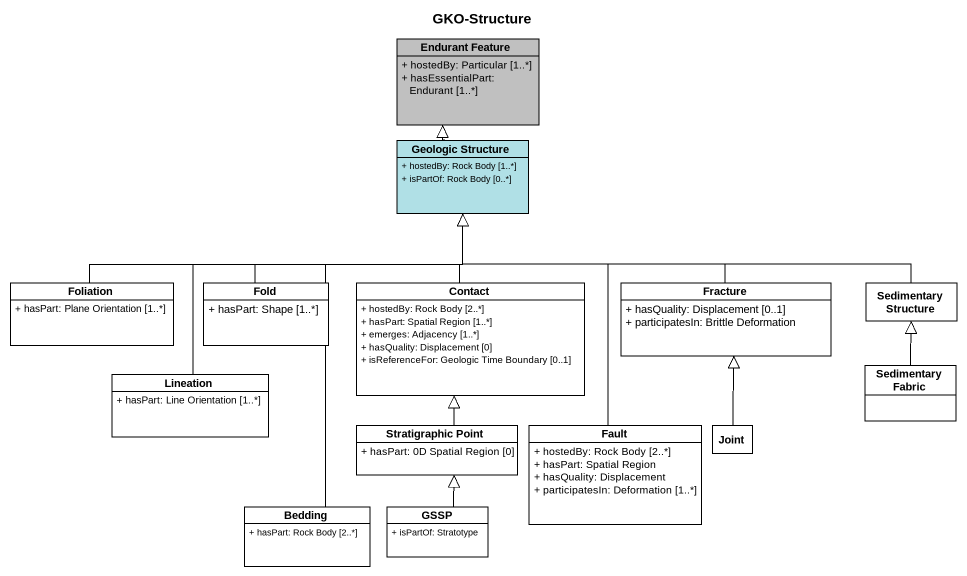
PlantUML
@startuml
title GKO-Structure
hide circle
hide empty members
skinparam classAttributeIconSize 0
class "Endurant Feature" as Endurant_Feature #C0C0C0 {
  + hostedBy: Particular [1..*]
  + hasEssentialPart: Endurant [1..*]
}
class "Geologic Structure" as Geologic_Structure #B0E0E6 {
  + hostedBy: Rock Body [1..*]
  + isPartOf: Rock Body [0..*]
}
class Foliation {
  + hasPart: Plane Orientation [1..*]
}
class Fold {
  + hasPart: Shape [1..*]
}
class Contact {
  + hostedBy: Rock Body [2..*]
  + hasPart: Spatial Region [1..*]
  + emerges: Adjacency [1..*]
  + hasQuality: Displacement [0]
  + isReferenceFor: Geologic Time Boundary [0..1]
}
class Fracture {
  + hasQuality: Displacement [0..1]
  + participatesIn: Brittle Deformation
}
class "Sedimentary Structure" as Sedimentary_Structure
class Lineation {
  + hasPart: Line Orientation [1..*]
}
class "Sedimentary Fabric" as Sedimentary_Fabric
class "Stratigraphic Point" as Stratigraphic_Point {
  + hasPart: 0D Spatial Region [0]
}
class Fault {
  + hostedBy: Rock Body [2..*]
  + hasPart: Spatial Region
  + hasQuality: Displacement
  + participatesIn: Deformation [1..*]
}
class Joint
class Bedding {
  + hasPart: Rock Body [2..*]
}
class GSSP {
  + isPartOf: Stratotype
}
Geologic_Structure -up-|> Endurant_Feature
Foliation -right-|> Geologic_Structure
Fold -up-|> Geologic_Structure
Contact -up-|> Geologic_Structure
Fracture -left-|> Geologic_Structure
Sedimentary_Structure -left-|> Geologic_Structure
Lineation -up-|> Geologic_Structure
Sedimentary_Fabric -up-|> Sedimentary_Structure
Stratigraphic_Point -up-|> Contact
Fault -up-|> Geologic_Structure
Joint -up-|> Fracture
Bedding -up-|> Geologic_Structure
GSSP -up-|> Stratigraphic_Point
@enduml
